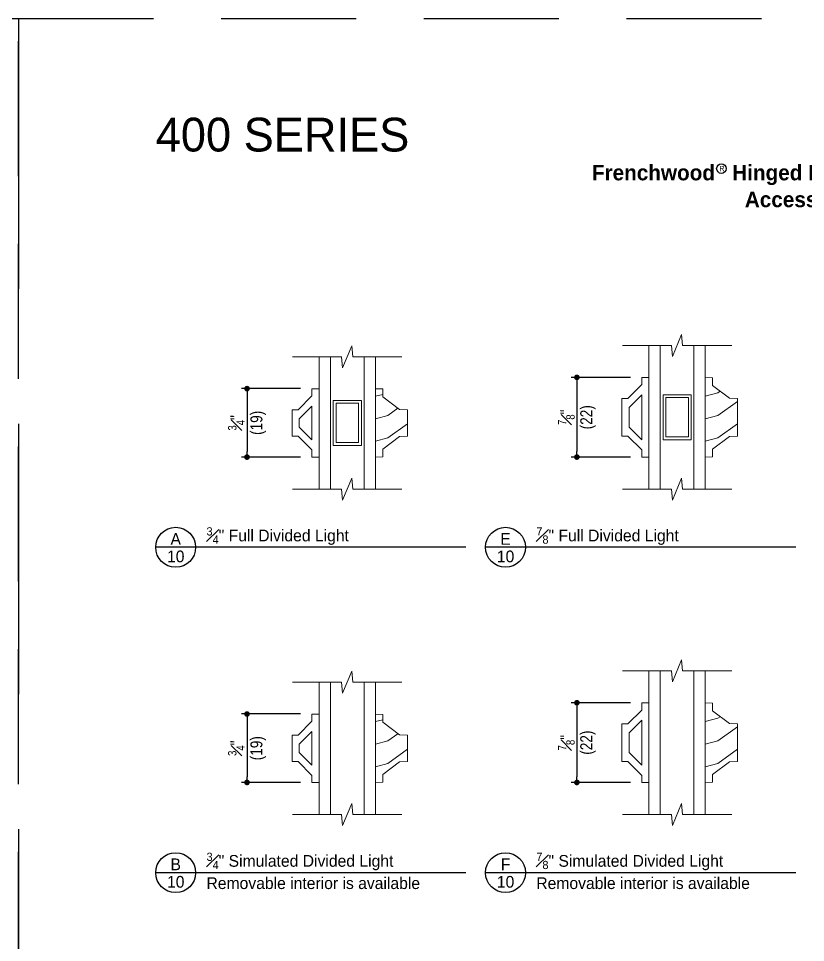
# Model space of a CAD drawing. Extents: x 0 to 323, y 0 to 44.
# Drawn here: x 306 to 314.74, y 33.74 to 44 of the extents above; entities that cross this region are included whole.
import ezdxf
from ezdxf.enums import TextEntityAlignment as Align

# ---------------------------------------------------------------- set-up
doc = ezdxf.new("R2010")
doc.units = 0
doc.header["$LTSCALE"] = 6
doc.header["$MEASUREMENT"] = 0
doc.linetypes.add('DASHED', pattern=[0.75, 0.5, -0.25])
doc.layers.get('0').update_dxf_attribs({"linetype": 'CONTINUOUS'})
doc.layers.get('Defpoints').update_dxf_attribs({"linetype": 'CONTINUOUS'})
doc.layers.add('A-ANNO-DIMS', color=3, linetype='CONTINUOUS')
doc.layers.add('A-ANNO-TEXT', color=4, linetype='CONTINUOUS')
doc.layers.add('A-DETL-MCUT', color=6, linetype='CONTINUOUS', lineweight=20)
doc.layers.add('A-DETL-PATT', color=8, linetype='CONTINUOUS', lineweight=5)
doc.layers.add('PLOT VIEW', color=1, linetype='DASHED', plot=False)
doc.styles.add('ADF Text', font='FRABK.TTF', dxfattribs={"width": 0.85})
doc.dimstyles.new('ADF 6 inches equals 1 foot', dxfattribs={"dimtxt": 0.132812, "dimasz": 0.0625, "dimexe": 0.0625, "dimexo": 0.125, "dimgap": 0.03125, "dimtad": 1, "dimdec": 6, "dimzin": 3, "dimdsep": 46, "dimlunit": 4, "dimtxsty": 'ADF Text', "dimblk": 'DOT', "dimcen": 0, "dimclrd": 256, "dimclre": 256, "dimclrt": 256, "dimadec": 0, "dimazin": 0, "dimtfac": 0.7, "dimtdec": 6, "dimtix": 1, "dimtmove": 0, "dimatfit": 0, "dimldrblk": 'DOT', "dimfxl": 0, "dimfrac": 1, "dimtolj": 1, "dimtzin": 4, "dimlwd": -1, "dimlwe": -1, "dimarcsym": 0})

# ---------------------------------------------------------------- blocks, each defined once
blk = doc.blocks.new('200 Series Sections')
at = {"layer": 'PLOT VIEW'}
blk.add_lwpolyline([(0, 44), (34, 44), (34, 0), (0, 0)], close=True, dxfattribs=at)
at = {"layer": 'A-ANNO-TEXT', "color": 8, "insert": (3.047, 41.036), "char_height": 0.75, "width": 5.4286, "attachment_point": 7, "style": 'ADF Text'}
blk.add_mtext('{\\fFranklin Gothic Demi Cond|b0|i0|c0|p34;\\W1;400 SERIES}', dxfattribs=at)
blk = doc.blocks.new('_DOT')
at = {"color": 0, "linetype": 'ByBlock'}
blk.add_line((-0.5, 0), (-1, 0), dxfattribs=at)
at = {"color": 0, "linetype": 'ByBlock', "const_width": 0.5}
blk.add_lwpolyline([(-0.25, 0, 1), (0.25, 0, 1)], format="xyb", close=True, dxfattribs=at)
blk = doc.blocks.new('*D221')
at = {"layer": 'A-ANNO-DIMS', "transparency": 16777216}
for p, q in [((312.794, 36.404), (312.136, 36.404)), ((312.199, 36.341), (312.199, 35.581)), ((312.794, 35.519), (312.136, 35.519))]:
    blk.add_line(p, q, dxfattribs=at)
at = {"layer": 'Defpoints', "color": 0, "transparency": 16777216}
for p in [(312.919, 36.404), (312.199, 35.519), (312.919, 35.519)]:
    blk.add_point(p, dxfattribs=at)
at = {"layer": 'A-ANNO-DIMS', "transparency": 16777216, "xscale": 0.0625, "yscale": 0.0625, "zscale": 0.0625}
for p, rotation in [((312.199, 36.404), 90), ((312.199, 35.519), 270)]:
    blk.add_blockref('_DOT', p, dxfattribs=dict(at, rotation=rotation))
at = {"layer": 'A-ANNO-DIMS', "transparency": 16777216, "insert": (312.199, 35.961), "char_height": 0.13281, "attachment_point": 5, "rotation": 90, "style": 'ADF Text'}
blk.add_mtext('\\A1;{\\H0.700000x;\\S7#8;}"\\P\\f [;\\fFranklin Gothic Book;(22)\\f]', dxfattribs=at)
blk = doc.blocks.new('*D222')
at = {"layer": 'A-ANNO-DIMS', "transparency": 16777216}
for p, q in [((309.132, 36.279), (308.475, 36.279)), ((308.537, 36.216), (308.537, 35.581)), ((309.132, 35.519), (308.475, 35.519))]:
    blk.add_line(p, q, dxfattribs=at)
at = {"layer": 'Defpoints', "color": 0, "transparency": 16777216}
for p in [(309.257, 36.279), (308.537, 35.519), (309.257, 35.519)]:
    blk.add_point(p, dxfattribs=at)
at = {"layer": 'A-ANNO-DIMS', "transparency": 16777216, "xscale": 0.0625, "yscale": 0.0625, "zscale": 0.0625}
for p, rotation in [((308.537, 36.279), 90), ((308.537, 35.519), 270)]:
    blk.add_blockref('_DOT', p, dxfattribs=dict(at, rotation=rotation))
at = {"layer": 'A-ANNO-DIMS', "transparency": 16777216, "insert": (308.537, 35.899), "char_height": 0.13281, "attachment_point": 5, "rotation": 90, "style": 'ADF Text'}
blk.add_mtext('\\A1;{\\H0.700000x;\\S3#4;}"\\P\\f [;\\fFranklin Gothic Book;(19)\\f]', dxfattribs=at)
blk = doc.blocks.new('AW Detail Tag')
at = {"layer": 'A-ANNO-TEXT'}
blk.add_line((6.886, 0), (0, 0), dxfattribs=at)
blk.add_circle((0.443, 0), 0.443, dxfattribs=at)
blk = doc.blocks.new('AW 3_4 wood grille')
at = {"layer": 'A-DETL-MCUT'}
blk.add_lwpolyline([(0.269, 0.231), (0.081, 0.09), (0.081, 0.003), (0, 0), (0, 0.76), (0.081, 0.757), (0.081, 0.67), (0.269, 0.529), (0.358, 0.525), (0.358, 0.234)], close=True, dxfattribs=at)
at = {"layer": 'A-DETL-PATT'}
for points in [[(0, 0.676), (0.081, 0.697)], [(0, 0.426), (0.139, 0.463), (0.251, 0.542)], [(0, 0.176), (0.139, 0.213), (0.358, 0.369)]]:
    blk.add_lwpolyline(points, dxfattribs=at)
blk = doc.blocks.new('AW 3_4 Simulated Divided Light')
at = {"layer": 'A-DETL-MCUT'}
for p, q in [((-0.625, 0), (-0.625, 1.469)), ((-0.5, 1.469), (-0.5, 0)), ((-0.125, 0), (-0.125, 1.469)), ((0, 1.469), (0, 0))]:
    blk.add_line(p, q, dxfattribs=at)
for points in [[(-0.859, 0.588), (-0.925, 0.588), (-0.925, 0.88), (-0.859, 0.88), (-0.705, 1.034), (-0.705, 1.114), (-0.625, 1.114), (-0.625, 0.354), (-0.705, 0.354), (-0.705, 0.434)], [(-0.845, 0.688), (-0.845, 0.781), (-0.705, 0.921), (-0.705, 0.548)]]:
    blk.add_lwpolyline(points, close=True, dxfattribs=at)
blk.add_blockref('AW 3_4 wood grille', (0, 0.354), dxfattribs=at)
blk = doc.blocks.new('AW 7_8 wood grille')
at = {"layer": 'A-DETL-MCUT'}
blk.add_lwpolyline([(0, 0), (0, 0.885)], dxfattribs=at)
blk.add_lwpolyline([(0.081, 0.003), (0, 0), (0, 0.885), (0.081, 0.882), (0.081, 0.795), (0.269, 0.654), (0.358, 0.651), (0.358, 0.234), (0.269, 0.231), (0.081, 0.09)], close=True, dxfattribs=at)
at = {"layer": 'A-DETL-PATT'}
for points in [[(0, 0.676), (0.139, 0.713), (0.165, 0.731)], [(0, 0.426), (0.139, 0.463), (0.358, 0.619)], [(0, 0.176), (0.139, 0.213), (0.358, 0.369)]]:
    blk.add_lwpolyline(points, dxfattribs=at)
blk = doc.blocks.new('AW 7_8 Simulated Divided Light')
at = {"layer": 'A-DETL-MCUT'}
for p, q in [((-0.625, 0), (-0.625, 1.594)), ((-0.5, 1.594), (-0.5, 0)), ((-0.125, 0), (-0.125, 1.594)), ((0, 1.594), (0, 0))]:
    blk.add_line(p, q, dxfattribs=at)
for points in [[(-0.859, 0.588), (-0.925, 0.588), (-0.925, 1.005), (-0.859, 1.005), (-0.705, 1.159), (-0.705, 1.239), (-0.625, 1.239), (-0.625, 0.354), (-0.705, 0.354), (-0.705, 0.434)], [(-0.705, 1.046), (-0.705, 0.548), (-0.845, 0.688), (-0.845, 0.906)]]:
    blk.add_lwpolyline(points, close=True, dxfattribs=at)
blk.add_blockref('AW 7_8 wood grille', (0, 0.354), dxfattribs=at)
blk = doc.blocks.new('*D226')
at = {"layer": 'A-ANNO-DIMS', "transparency": 16777216}
for p, q in [((312.794, 40.016), (312.136, 40.016)), ((312.199, 39.953), (312.199, 39.193)), ((312.794, 39.131), (312.136, 39.131))]:
    blk.add_line(p, q, dxfattribs=at)
at = {"layer": 'Defpoints', "color": 0, "transparency": 16777216}
for p in [(312.919, 40.016), (312.199, 39.131), (312.919, 39.131)]:
    blk.add_point(p, dxfattribs=at)
at = {"layer": 'A-ANNO-DIMS', "transparency": 16777216, "xscale": 0.0625, "yscale": 0.0625, "zscale": 0.0625}
for p, rotation in [((312.199, 40.016), 90), ((312.199, 39.131), 270)]:
    blk.add_blockref('_DOT', p, dxfattribs=dict(at, rotation=rotation))
at = {"layer": 'A-ANNO-DIMS', "transparency": 16777216, "insert": (312.199, 39.573), "char_height": 0.13281, "attachment_point": 5, "rotation": 90, "style": 'ADF Text'}
blk.add_mtext('\\A1;{\\H0.700000x;\\S7#8;}"\\P\\f [;\\fFranklin Gothic Book;(22)\\f]', dxfattribs=at)
blk = doc.blocks.new('*D227')
at = {"layer": 'A-ANNO-DIMS', "transparency": 16777216}
for p, q in [((309.132, 39.891), (308.475, 39.891)), ((308.537, 39.828), (308.537, 39.193)), ((309.132, 39.131), (308.475, 39.131))]:
    blk.add_line(p, q, dxfattribs=at)
at = {"layer": 'Defpoints', "color": 0, "transparency": 16777216}
for p in [(309.257, 39.891), (308.537, 39.131), (309.257, 39.131)]:
    blk.add_point(p, dxfattribs=at)
at = {"layer": 'A-ANNO-DIMS', "transparency": 16777216, "xscale": 0.0625, "yscale": 0.0625, "zscale": 0.0625}
for p, rotation in [((308.537, 39.891), 90), ((308.537, 39.131), 270)]:
    blk.add_blockref('_DOT', p, dxfattribs=dict(at, rotation=rotation))
at = {"layer": 'A-ANNO-DIMS', "transparency": 16777216, "insert": (308.537, 39.511), "char_height": 0.13281, "attachment_point": 5, "rotation": 90, "style": 'ADF Text'}
blk.add_mtext('\\A1;{\\H0.700000x;\\S3#4;}"\\P\\f [;\\fFranklin Gothic Book;(19)\\f]', dxfattribs=at)
blk = doc.blocks.new('AW 3_4 Full Divided Light')
at = {"layer": 'A-DETL-MCUT'}
for p, q in [((-0.625, 0), (-0.625, 1.469)), ((-0.5, 1.469), (-0.5, 0)), ((-0.125, 0), (-0.125, 1.469)), ((0, 1.469), (0, 0))]:
    blk.add_line(p, q, dxfattribs=at)
for points in [[(-0.859, 0.588), (-0.925, 0.588), (-0.925, 0.88), (-0.859, 0.88), (-0.705, 1.034), (-0.705, 1.114), (-0.625, 1.114), (-0.625, 0.354), (-0.705, 0.354), (-0.705, 0.434)], [(-0.468, 0.484), (-0.468, 0.984), (-0.155, 0.984), (-0.155, 0.484)], [(-0.436, 0.516), (-0.436, 0.953), (-0.186, 0.953), (-0.186, 0.516)], [(-0.845, 0.688), (-0.845, 0.781), (-0.705, 0.921), (-0.705, 0.548)]]:
    blk.add_lwpolyline(points, close=True, dxfattribs=at)
blk.add_blockref('AW 3_4 wood grille', (0, 0.354), dxfattribs=at)
blk = doc.blocks.new('AW 7_8 Full Divided Light')
at = {"layer": 'A-DETL-MCUT'}
for p, q in [((-0.625, 0), (-0.625, 1.594)), ((-0.5, 1.594), (-0.5, 0)), ((-0.125, 0), (-0.125, 1.594)), ((0, 1.594), (0, 0))]:
    blk.add_line(p, q, dxfattribs=at)
for points in [[(-0.859, 0.588), (-0.925, 0.588), (-0.925, 1.005), (-0.859, 1.005), (-0.705, 1.159), (-0.705, 1.239), (-0.625, 1.239), (-0.625, 0.354), (-0.705, 0.354), (-0.705, 0.434)], [(-0.705, 1.046), (-0.705, 0.548), (-0.845, 0.688), (-0.845, 0.906)], [(-0.468, 0.547), (-0.468, 1.047), (-0.155, 1.047), (-0.155, 0.547)], [(-0.436, 0.578), (-0.436, 1.016), (-0.186, 1.016), (-0.186, 0.578)]]:
    blk.add_lwpolyline(points, close=True, dxfattribs=at)
blk.add_blockref('AW 7_8 wood grille', (0, 0.354), dxfattribs=at)
blk = doc.blocks.new('Glass Breakline')
at = {"layer": 'A-DETL-MCUT'}
blk.add_lwpolyline([(0.607, 0), (0.062, 0), (0.051, 0.122), (-0.051, -0.122), (-0.062, 0), (-0.607, 0)], dxfattribs=at)

msp = doc.modelspace()

# ---------------------------------------------------------------- linework, layer by layer
at = {"layer": 'A-ANNO-TEXT'}
msp.add_circle((313.8036702, 42.3336947), 0.0533256, dxfattribs=at).dxf.unprotected_set("ltscale", 0)

# ---------------------------------------------------------------- block references
msp.add_blockref('200 Series Sections', (272.0000016, -0.0000001), dxfattribs=at)
at = {"layer": 'A-ANNO-TEXT', "xscale": 0.5, "yscale": 0.5, "zscale": 0.5}
for name, p in [('200 Series Sections', (306.0000016, 21.9999999)), ('AW Detail Tag', (307.5235455, 38.1296555)), ('AW Detail Tag', (311.1850712, 38.1296555)), ('AW Detail Tag', (307.5235455, 34.5174078)), ('AW Detail Tag', (311.1850712, 34.5174078))]:
    msp.add_blockref(name, p, dxfattribs=at)
at = {"layer": 'A-DETL-MCUT'}
for name, p in [('Glass Breakline', (313.3111627, 40.3702316)), ('Glass Breakline', (309.6496371, 40.2452316)), ('AW 7_8 Full Divided Light', (313.6236627, 38.7762955)), ('AW 3_4 Full Divided Light', (309.9621371, 38.7762955)), ('Glass Breakline', (309.6496371, 38.7762955)), ('Glass Breakline', (313.3111627, 38.7762955)), ('Glass Breakline', (313.3111627, 36.7579839)), ('Glass Breakline', (309.6496371, 36.6329839)), ('AW 7_8 Simulated Divided Light', (313.6236627, 35.1640479)), ('AW 3_4 Simulated Divided Light', (309.9621371, 35.1640479)), ('Glass Breakline', (309.6496371, 35.1640479)), ('Glass Breakline', (313.3111627, 35.1640479))]:
    msp.add_blockref(name, p, dxfattribs=at)

# ---------------------------------------------------------------- texts
at = {"layer": 'A-ANNO-TEXT', "style": 'ADF Text'}
for s, p in [('A', (307.7458436, 38.1181227)), ('E', (311.4073693, 38.1181227)), ('B', (307.7458436, 34.505875)), ('F', (311.4073693, 34.505875))]:
    msp.add_text(s, height=0.1302083, dxfattribs=at).set_placement(p, align=Align.BOTTOM_CENTER)
for p in [(307.7458436, 38.093213), (311.4073693, 38.093213), (307.7458436, 34.4809653), (311.4073693, 34.4809653)]:
    msp.add_text('10', height=0.13020833, dxfattribs=at).set_placement(p, align=Align.TOP_CENTER)
at = {"layer": 'A-ANNO-TEXT', "line_spacing_factor": 1.04, "style": 'ADF Text'}
for s, insert, char_height, width, attachment_point in [('{\\fFranklin Gothic Book|b1|i0|c0|p34;\\W1;Frenchwood   Hinged Patio Doors - Inswing\\PAccessories}', (314.7409402, 42.3749999), 0.171875, 14.434789423, 2), ('\\A1;{\\H0.7x;\\W1;\\S3#4;\\H1.4286x;" Full Divided Light}', (308.087129, 38.1562258), 0.130208333, 2.916270589, 7), ('\\A1;{\\H0.7x;\\W1;\\S7#8;\\H1.4286x;" Full Divided Light}', (311.7486547, 38.1562258), 0.130208333, 2.916270589, 7), ('\\A1;{\\H0.7x;\\W1;\\S3#4;\\H1.4286x;" Simulated Divided Light}', (308.087129, 34.5439781), 0.130208333, 2.916270589, 7), ('\\A1;{\\H0.7x;\\W1;\\S7#8;\\H1.4286x;" Simulated Divided Light}', (311.7486547, 34.5439781), 0.130208333, 2.916270589, 7), ('{\\W1;Removable interior is available}', (308.087129, 34.4660757), 0.130208333, 3.077566205, 1), ('{\\W1;Removable interior is available}', (311.7486547, 34.4660757), 0.130208333, 3.077566205, 1)]:
    msp.add_mtext(s, dxfattribs=dict(at, insert=insert, char_height=char_height, width=width, attachment_point=attachment_point))
at = {"layer": 'A-ANNO-TEXT', "insert": (313.8089756, 42.3336947), "char_height": 0.059082, "width": 0.133372713, "attachment_point": 5, "style": 'ADF Text'}
msp.add_mtext('R', dxfattribs=at)

# ---------------------------------------------------------------- dimensions: what is measured, and where the dimension line sits
at = {"layer": 'A-ANNO-DIMS'}
for base, p1, p2, picture, middle in [((312.1986627, 39.1307636), (312.9186627, 40.0157636), (312.9186627, 39.1307636), '*D226', (312.1986627, 39.5732636)), ((308.5371371, 39.1307636), (309.2571371, 39.8907636), (309.2571371, 39.1307636), '*D227', (308.5371371, 39.5107636)), ((312.1986627, 35.5185159), (312.9186627, 36.4035159), (312.9186627, 35.5185159), '*D221', (312.1986627, 35.9610159)), ((308.5371371, 35.5185159), (309.2571371, 36.2785159), (309.2571371, 35.5185159), '*D222', (308.5371371, 35.8985159))]:
    dim = msp.add_linear_dim(base=base, p1=p1, p2=p2, angle=90, dimstyle='ADF 6 inches equals 1 foot', override={"dimdec": 3, "dimpost": '\\X\\f'}, dxfattribs=at)
    dim.commit()
    dim.dimension.update_dxf_attribs({"geometry": picture, "text_midpoint": middle, "dimtype": 160})

doc.saveas('drawing.dxf')
